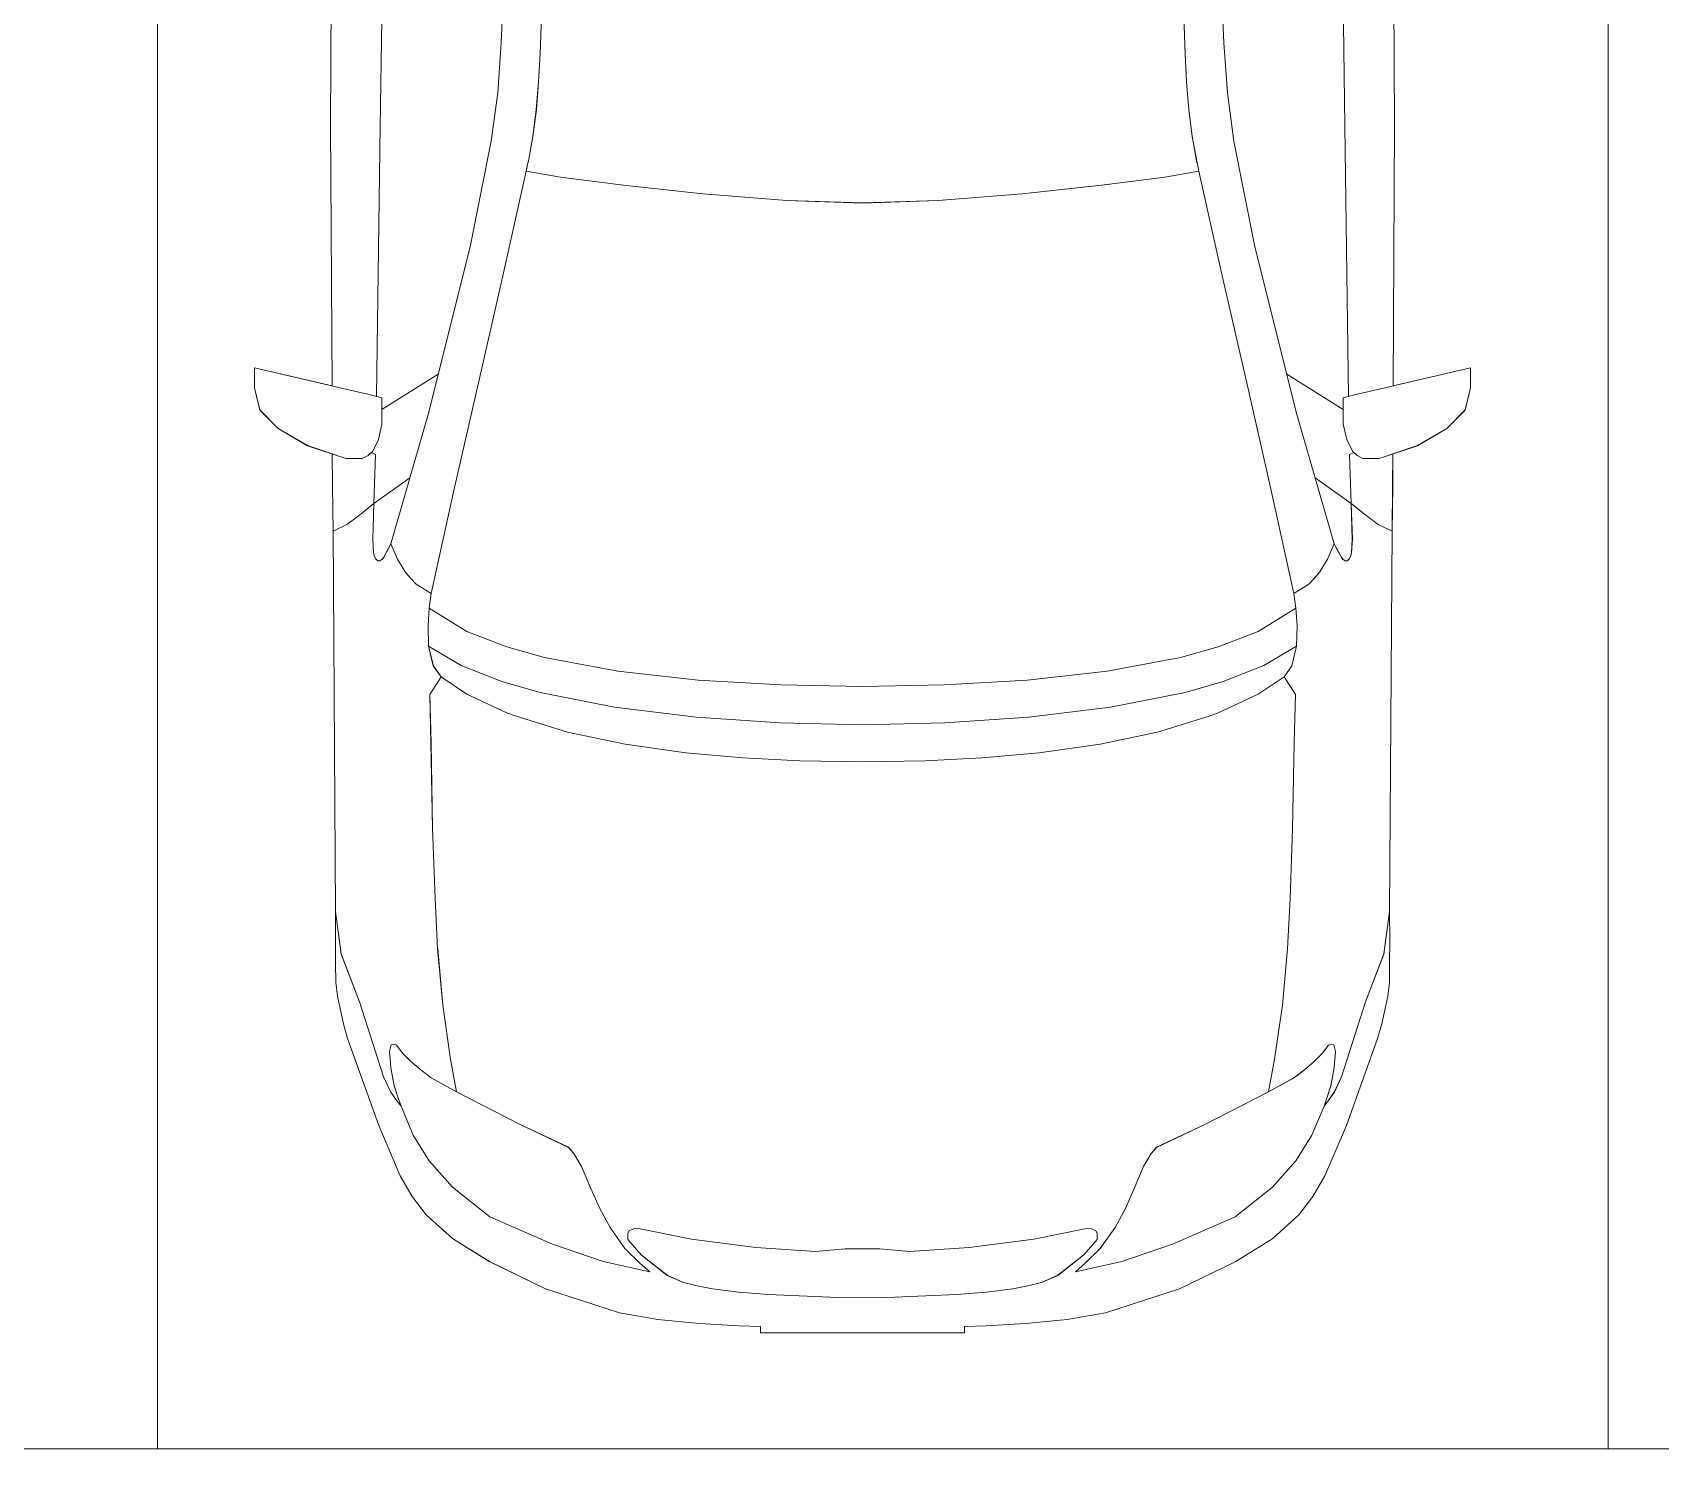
# Model space of a CAD drawing. Header units: millimetres. Extents: x -284281 to 1648660, y -821378 to -151356.
# Drawn here: x -198307 to -195502, y -270728 to -268246 of the extents above; entities that cross this region are included whole.
import ezdxf

# ---------------------------------------------------------------- set-up
doc = ezdxf.new("R2010")
doc.units = ezdxf.units.MM
doc.header["$MEASUREMENT"] = 0
doc.set_wipeout_variables(frame=1)
doc.linetypes.add('Wipeout_Contour', pattern=[1000, 0, -1000])
for name, color, linetype in [('Cars', 7, 'Continuous'), ('Extérieur - Environnement', 7, 'Continuous'), ('Structure - Murs extérieurs', 7, 'Continuous')]:
    doc.layers.add(name, color=color, linetype=linetype)

# ---------------------------------------------------------------- blocks, each defined once
blk = doc.blocks.new('Mur_61_1', base_point=(250537.6, -270787.3))
at = {"color": 254, "linetype": 'Wipeout_Contour', "lineweight": 0, "ltscale": 1436123.093929387}
blk.add_wipeout([(220637.6, -270787.3), (250437.6, -270787.3), (250437.6, -270687.3), (220637.6, -270687.3)], dxfattribs=at).dxf.layer = 'Structure - Murs extérieurs'
at = {"layer": 'Structure - Murs extérieurs', "color": 7, "linetype": 'Continuous', "lineweight": 5, "flags": 128}
blk.add_lwpolyline([(250437.6, -270687.3), (220637.6, -270687.3)], dxfattribs=at)
blk = doc.blocks.new('Car 0025')
at = {"layer": 'Cars', "color": 7, "linetype": 'Continuous', "lineweight": 13}
for p, q in [((-836.8, 2545.3), (-843.3, 2088.2)), ((812.6, 2545.3), (819.1, 2088.2)), ((-926.9, 2522.7), (-928.9, 2089.8)), ((-928.9, 2089.8), (-926.9, 2522.7)), ((904.7, 2089.8), (902.7, 2522.7)), ((904.7, 2089.8), (902.7, 2522.7)), ((-634.8, 2231.6), (-630.6, 2324.2)), ((-564.1, 2317.3), (-567.9, 2213)), ((539.9, 2317.3), (543.8, 2213)), ((610.6, 2231.6), (606.4, 2324.2)), ((-640.9, 2145.4), (-634.8, 2231.6)), ((616.7, 2145.4), (610.6, 2231.6)), ((-567.9, 2213), (-570.5, 2163.8)), ((543.8, 2213), (546.3, 2163.8)), ((-570.5, 2163.8), (-574.3, 2116.7)), ((546.3, 2163.8), (550.1, 2116.7)), ((-652.1, 2062.2), (-640.9, 2145.4)), ((627.9, 2062.2), (616.7, 2145.4)), ((-574.3, 2116.7), (-580.1, 2070.5)), ((550.1, 2116.7), (555.9, 2070.5)), ((-928.9, 2089.8), (-926.4, 1640.4)), ((-926.4, 1640.4), (-928.9, 2089.8)), ((-843.3, 2088.2), (-849.7, 1622.1)), ((819.1, 2088.2), (825.5, 1622.1)), ((902.2, 1640.4), (904.7, 2089.8)), ((902.2, 1640.4), (904.7, 2089.8)), ((-687.5, 1882.8), (-652.1, 2062.2)), ((-580.1, 2070.5), (-588.5, 2025.1)), ((555.9, 2070.5), (564.3, 2025.1)), ((663.3, 1882.8), (627.9, 2062.2)), ((-591.8, 2010.3), (-588.8, 2024.6)), ((-588.8, 2024.6), (-588.4, 2025.3)), ((564.6, 2024.6), (564.2, 2025.3)), ((567.6, 2010.3), (564.6, 2024.6)), ((-591.8, 2010.3), (-632, 1830.3)), ((-591.8, 2010.3), (-532.9, 2000.2)), ((-532.9, 2000.2), (-424.2, 1986.1)), ((508.7, 2000.2), (400, 1986.1)), ((567.6, 2010.3), (508.7, 2000.2)), ((567.6, 2010.3), (607.8, 1830.3)), ((-424.2, 1986.1), (-287.2, 1971.5)), ((-287.2, 1971.5), (-142.7, 1960.1)), ((263, 1971.5), (118.5, 1960.1)), ((400, 1986.1), (263, 1971.5)), ((-142.7, 1960.1), (-12.1, 1955.6)), ((118.5, 1960.1), (-12.1, 1955.6)), ((-759.7, 1595.1), (-687.5, 1882.8)), ((735.5, 1595.1), (663.3, 1882.8)), ((-632, 1830.3), (-674.2, 1645.7)), ((607.8, 1830.3), (650, 1645.7)), ((-926.4, 1640.4), (-1059.8, 1671.2)), ((-1059.8, 1671.2), (-1059.8, 1636.9)), ((-1059.8, 1671.2), (-887.7, 1631.5)), ((-1059.8, 1671.2), (-1059.8, 1636.9)), ((-743.3, 1660.3), (-840.5, 1599.8)), ((719.1, 1660.3), (816.3, 1599.8)), ((1035.6, 1671.2), (863.5, 1631.5)), ((1035.6, 1671.2), (902.2, 1640.4)), ((1035.6, 1636.9), (1035.6, 1671.2)), ((1035.6, 1671.2), (1035.6, 1636.9)), ((-1059.8, 1636.9), (-1050.9, 1598.8)), ((-1050.9, 1598.8), (-1059.8, 1636.9)), ((-887.7, 1631.5), (-864.6, 1626)), ((-674.2, 1645.7), (-715.3, 1465.4)), ((650, 1645.7), (691.1, 1465.4)), ((863.5, 1631.5), (840.4, 1626)), ((1026.7, 1598.8), (1035.6, 1636.9)), ((1026.7, 1598.8), (1035.6, 1636.9)), ((-864.6, 1626), (-840.5, 1619.8)), ((-840.5, 1619.8), (-840.5, 1574.6)), ((840.4, 1626), (816.3, 1619.8)), ((816.3, 1619.8), (816.3, 1574.6)), ((-1050.9, 1598.8), (-1019.1, 1566.8)), ((-1019.1, 1566.8), (-1050.9, 1598.8)), ((-840.5, 1574.6), (-846.5, 1548.1)), ((-759.7, 1595.1), (-825.1, 1368)), ((735.5, 1595.1), (800.9, 1368)), ((816.3, 1574.6), (822.3, 1548.1)), ((994.9, 1566.8), (1026.7, 1598.8)), ((994.9, 1566.8), (1026.7, 1598.8)), ((-1019.1, 1566.8), (-968.5, 1537.3)), ((-968.5, 1537.3), (-1019.1, 1566.8)), ((-846.5, 1548.1), (-856.3, 1528)), ((822.3, 1548.1), (832.1, 1528)), ((944.3, 1537.3), (994.9, 1566.8)), ((944.3, 1537.3), (994.9, 1566.8)), ((-968.5, 1537.3), (-926, 1523.1)), ((-902.5, 1515.3), (-968.5, 1537.3)), ((-926, 1523.1), (-925.7, 1467.7)), ((-925.7, 1467.7), (-926, 1523.1)), ((-874.6, 1515.3), (-902.5, 1515.3)), ((-864.4, 1520.4), (-874.6, 1515.3)), ((-856.3, 1528), (-864.4, 1520.4)), ((-851.4, 1522.3), (-858.6, 1525.8)), ((-851.4, 1522.3), (-854.4, 1437.8)), ((827.2, 1522.3), (834.4, 1525.8)), ((827.2, 1522.3), (830.2, 1437.8)), ((832.1, 1528), (840.2, 1520.4)), ((840.2, 1520.4), (850.4, 1515.3)), ((850.4, 1515.3), (878.3, 1515.3)), ((878.3, 1515.3), (944.3, 1537.3)), ((901.5, 1467.7), (901.8, 1523.1)), ((901.5, 1467.7), (901.8, 1523.1)), ((901.8, 1523.1), (944.3, 1537.3)), ((-925.7, 1467.7), (-924.7, 1389.7)), ((-925.7, 1467.7), (-924.7, 1389.7)), ((-792.3, 1482), (-854.4, 1437.8)), ((-715.3, 1465.4), (-755.5, 1282.4)), ((691.1, 1465.4), (731.3, 1282.4)), ((768.1, 1482), (830.2, 1437.8)), ((900.5, 1389.7), (901.5, 1467.7)), ((901.5, 1467.7), (900.5, 1389.7)), ((-854.4, 1437.8), (-879.3, 1417.7)), ((-854.4, 1437.8), (-856.2, 1376.4)), ((830.2, 1437.8), (855.1, 1417.7)), ((830.2, 1437.8), (832, 1376.4)), ((-879.3, 1417.7), (-900.9, 1401.3)), ((855.1, 1417.7), (876.7, 1401.3)), ((-900.9, 1401.3), (-924.7, 1389.7)), ((-924.7, 1389.7), (-920.5, 734.5)), ((-924.7, 1389.7), (-920.5, 734.5)), ((-856.2, 1376.4), (-855, 1353.4)), ((832, 1376.4), (830.8, 1353.4)), ((876.7, 1401.3), (900.5, 1389.7)), ((896.3, 734.5), (900.5, 1389.7)), ((900.5, 1389.7), (896.3, 734.5)), ((-855, 1353.4), (-853.9, 1347.6)), ((-853.9, 1347.6), (-851, 1342)), ((-836.8, 1345.8), (-832.5, 1354)), ((-832.4, 1354), (-825.1, 1368)), ((-825.1, 1368), (-813.7, 1341.5)), ((800.9, 1368), (789.5, 1341.5)), ((808.2, 1354), (800.9, 1368)), ((812.6, 1345.8), (808.3, 1354)), ((829.7, 1347.6), (826.8, 1342)), ((830.8, 1353.4), (829.7, 1347.6)), ((-847.5, 1338.9), (-851, 1342)), ((-843.8, 1338.8), (-847.5, 1338.9)), ((-839.9, 1341.4), (-843.8, 1338.8)), ((-839.9, 1341.4), (-836.8, 1345.8)), ((-813.7, 1341.5), (-800.3, 1320)), ((-800.3, 1320), (-791.1, 1308.8)), ((776.1, 1320), (766.9, 1308.8)), ((789.5, 1341.5), (776.1, 1320)), ((815.7, 1341.4), (812.6, 1345.8)), ((815.7, 1341.4), (819.6, 1338.8)), ((819.6, 1338.8), (823.3, 1338.9)), ((823.3, 1338.9), (826.8, 1342)), ((-791.1, 1308.8), (-781.4, 1298.4)), ((-781.4, 1298.4), (-755.5, 1282.4)), ((757.2, 1298.4), (731.3, 1282.4)), ((766.9, 1308.8), (757.2, 1298.4)), ((-755.5, 1282.4), (-758.8, 1257.5)), ((-755.5, 1282.4), (-755.5, 1282.4)), ((731.3, 1282.4), (734.6, 1257.5)), ((731.3, 1282.4), (731.3, 1282.4)), ((-758.8, 1257.5), (-760.9, 1227.1)), ((-694, 1217.1), (-758.8, 1257.5)), ((669.8, 1217.1), (734.6, 1257.5)), ((734.6, 1257.5), (736.7, 1227.1)), ((-760.9, 1227.1), (-760.1, 1191.7)), ((-625.2, 1190.8), (-694, 1217.1)), ((601, 1190.8), (669.8, 1217.1)), ((736.7, 1227.1), (735.9, 1191.7)), ((-703.8, 1158.5), (-760.1, 1191.7)), ((-760.1, 1191.7), (-751.8, 1158)), ((-560.1, 1172.1), (-625.2, 1190.8)), ((535.9, 1172.1), (601, 1190.8)), ((679.6, 1158.5), (735.9, 1191.7)), ((735.9, 1191.7), (727.6, 1158)), ((-751.8, 1158), (-751.8, 1158)), ((-738.5, 1138.6), (-751.8, 1158)), ((-633.6, 1130.9), (-703.8, 1158.5)), ((-433.8, 1148.7), (-560.1, 1172.1)), ((409.6, 1148.7), (535.9, 1172.1)), ((609.4, 1130.9), (679.6, 1158.5)), ((714.3, 1138.6), (727.6, 1158)), ((727.6, 1158), (727.6, 1158)), ((-738.5, 1138.6), (-758, 1108.3)), ((-738.5, 1138.6), (-738.5, 1138.6)), ((-738.5, 1138.6), (-693.9, 1108.9)), ((-567.9, 1112.1), (-633.6, 1130.9)), ((-295.6, 1133.3), (-433.8, 1148.7)), ((-152.7, 1124.9), (-295.6, 1133.3)), ((-12.1, 1122.4), (-152.7, 1124.9)), ((-12.1, 1122.4), (128.5, 1124.9)), ((128.5, 1124.9), (271.4, 1133.3)), ((271.4, 1133.3), (409.6, 1148.7)), ((543.7, 1112.1), (609.4, 1130.9)), ((714.3, 1138.6), (669.7, 1108.9)), ((714.3, 1138.6), (714.3, 1138.6)), ((714.3, 1138.6), (733.8, 1108.3)), ((-758, 1108.3), (-755.8, 1024.9)), ((-693.9, 1108.9), (-624, 1076.3)), ((-439.5, 1086.6), (-567.9, 1112.1)), ((415.3, 1086.6), (543.7, 1112.1)), ((669.7, 1108.9), (599.8, 1076.3)), ((733.8, 1108.3), (731.7, 1024.9)), ((-624, 1076.3), (-610.9, 1071.4)), ((-610.9, 1071.4), (-520.4, 1043.6)), ((-298.8, 1069.2), (-439.5, 1086.6)), ((-154, 1059.4), (-298.8, 1069.2)), ((129.8, 1059.4), (274.6, 1069.2)), ((274.6, 1069.2), (415.3, 1086.6)), ((586.8, 1071.4), (496.2, 1043.6)), ((599.8, 1076.3), (586.8, 1071.4)), ((-520.4, 1043.6), (-421.4, 1022.7)), ((-12.1, 1056.3), (-154, 1059.4)), ((-12.1, 1056.3), (129.8, 1059.4)), ((496.2, 1043.6), (397.2, 1022.7)), ((-755.8, 1025), (-753.2, 878.1)), ((-755.8, 1024.9), (-755.8, 1024.9)), ((-421.4, 1022.7), (-316.5, 1007.9)), ((397.2, 1022.7), (292.3, 1007.9)), ((731.7, 1025), (729, 878.1)), ((731.6, 1024.9), (731.6, 1024.9)), ((-316.5, 1007.9), (-218.5, 999.1)), ((-218.5, 999.1), (-119.9, 994.1)), ((-119.9, 994.1), (-12.1, 992.4)), ((95.7, 994.1), (-12.1, 992.4)), ((194.3, 999.1), (95.7, 994.1)), ((292.3, 1007.9), (194.3, 999.1)), ((-753.2, 878.1), (-748.9, 756.7)), ((729, 878.1), (724.7, 756.7)), ((-920.5, 734.5), (-920.6, 683.7)), ((-920.5, 734.5), (-920.6, 683.7)), ((-920.5, 734.5), (-910.7, 661.1)), ((-748.9, 756.7), (-744.4, 670.1)), ((724.7, 756.7), (720.2, 670.1)), ((896.3, 734.5), (886.5, 661.1)), ((896.4, 683.7), (896.3, 734.5)), ((896.3, 734.5), (896.4, 683.7)), ((-920.6, 683.7), (-920.5, 645.6)), ((-920.6, 683.7), (-920.5, 645.6)), ((896.3, 645.6), (896.4, 683.7)), ((896.4, 683.7), (896.3, 645.6)), ((-920.5, 645.6), (-920, 612.5)), ((-920.5, 645.6), (-920, 612.5)), ((-910.7, 661.1), (-879.2, 578.8)), ((-744.4, 670.2), (-735.6, 572.8)), ((-735.6, 572.8), (-744.3, 670.1)), ((720.2, 670.2), (711.4, 572.8)), ((711.4, 572.8), (720.1, 670.1)), ((886.5, 661.1), (855, 578.8)), ((895.8, 612.5), (896.3, 645.6)), ((896.3, 645.6), (895.8, 612.5)), ((-899.6, 632.1), (-899.5, 631.1)), ((875.4, 632.1), (875.3, 631.1)), ((-920, 612.5), (-917.2, 588.4)), ((-920, 612.5), (-917.2, 588.4)), ((893, 588.4), (895.8, 612.5)), ((895.8, 612.5), (893, 588.4)), ((-917.2, 588.4), (-906.8, 541)), ((-906.8, 541), (-917.2, 588.4)), ((-879.2, 578.8), (-837.6, 449.2)), ((-735.6, 572.8), (-722, 479.6)), ((711.4, 572.8), (697.8, 479.6)), ((855, 578.8), (813.4, 449.2)), ((882.6, 541), (893, 588.4)), ((882.6, 541), (893, 588.4)), ((-906.8, 541), (-899.8, 515.5)), ((-899.8, 515.5), (-906.8, 541)), ((875.6, 515.5), (882.6, 541)), ((875.6, 515.5), (882.6, 541)), ((-899.8, 515.5), (-846, 365.6)), ((-846, 365.6), (-899.8, 515.5)), ((-820.1, 506), (-824.6, 504.7)), ((-815.2, 503.8), (-820.1, 506)), ((791, 503.8), (795.9, 506)), ((795.9, 506), (800.4, 504.7)), ((821.8, 365.6), (875.6, 515.5)), ((821.8, 365.6), (875.6, 515.5)), ((-824.6, 504.7), (-827.3, 493)), ((-827.3, 493), (-826, 479.9)), ((-826, 479.9), (-825, 465)), ((-804.3, 489.5), (-815.2, 503.8)), ((-790.7, 476), (-804.3, 489.5)), ((-722, 479.6), (-711.7, 423.4)), ((697.8, 479.6), (687.5, 423.4)), ((766.5, 476), (780.1, 489.5)), ((780.1, 489.5), (791, 503.8)), ((800.4, 504.7), (803.1, 493)), ((801.8, 479.9), (800.8, 465)), ((803.1, 493), (801.8, 479.9)), ((-825.2, 422.9), (-837.6, 449.2)), ((-825, 465), (-819.1, 434.2)), ((-773.6, 461.2), (-790.7, 476)), ((-755.7, 447.9), (-773.6, 461.2)), ((731.5, 447.9), (749.4, 461.2)), ((749.4, 461.2), (766.5, 476)), ((800.8, 465), (794.9, 434.2)), ((801, 422.9), (813.4, 449.2)), ((-814.8, 408.3), (-825.2, 422.9)), ((-819.1, 434.2), (-812.8, 414.4)), ((-711.7, 423.4), (-755.7, 447.9)), ((-602.3, 367), (-711.7, 423.4)), ((578.1, 367), (687.5, 423.4)), ((687.5, 423.4), (731.5, 447.9)), ((794.9, 434.2), (788.6, 414.4)), ((790.6, 408.3), (801, 422.9)), ((-807.5, 399), (-814.8, 408.3)), ((-812.8, 414.4), (-807.5, 399)), ((-786.3, 348.7), (-807.5, 399)), ((762.1, 348.7), (783.3, 399)), ((788.6, 414.4), (783.3, 399)), ((783.3, 399), (790.6, 408.3)), ((-846, 365.6), (-808.7, 278.6)), ((-808.7, 278.6), (-846, 365.6)), ((-518.8, 327.9), (-602.3, 367)), ((494.6, 327.9), (578.1, 367)), ((784.5, 278.6), (821.8, 365.6)), ((784.5, 278.6), (821.8, 365.6)), ((-759.1, 304.4), (-786.3, 348.7)), ((734.9, 304.4), (762.1, 348.7)), ((-509.5, 317.5), (-518.8, 327.9)), ((-496.3, 294.8), (-509.5, 317.5)), ((472.1, 294.8), (485.3, 317.5)), ((485.3, 317.5), (494.6, 327.9)), ((-718.8, 259), (-759.1, 304.4)), ((-480.1, 257), (-496.3, 294.8)), ((455.9, 257), (472.1, 294.8)), ((694.6, 259), (734.9, 304.4)), ((-808.7, 278.6), (-788.2, 243.2)), ((-808.7, 278.6), (-788.2, 243.2)), ((-654.4, 208.3), (-718.8, 259)), ((-465.1, 222.6), (-480.1, 257)), ((440.9, 222.6), (455.9, 257)), ((630.2, 208.3), (694.6, 259)), ((764, 243.2), (784.5, 278.6)), ((784.5, 278.6), (764, 243.2)), ((-788.2, 243.2), (-764, 211.8)), ((-788.2, 243.2), (-764, 211.8)), ((739.8, 211.8), (764, 243.2)), ((764, 243.2), (739.8, 211.8)), ((-764, 211.8), (-719, 170.5)), ((-764, 211.8), (-719, 170.5)), ((-654.4, 208.3), (-546.4, 161.2)), ((-447.3, 189.6), (-465.1, 222.6)), ((423.1, 189.6), (440.9, 222.6)), ((630.2, 208.3), (522.2, 161.2)), ((694.8, 170.5), (739.8, 211.8)), ((739.8, 211.8), (694.8, 170.5)), ((-719, 170.5), (-655.3, 130.9)), ((-719, 170.5), (-655.3, 130.9)), ((-421.5, 153.3), (-447.3, 189.6)), ((-416.6, 180.1), (-414.1, 184)), ((-416.4, 169.3), (-416.6, 180.1)), ((-393.4, 142.5), (-416.4, 169.3)), ((-414.1, 184), (-406.9, 187.6)), ((-406.9, 187.6), (-398, 187.9)), ((-398, 187.9), (-307.1, 169.4)), ((-307.1, 169.4), (-196.1, 155)), ((282.9, 169.4), (171.9, 155)), ((373.8, 187.9), (282.9, 169.4)), ((369.2, 142.5), (392.2, 169.3)), ((382.7, 187.6), (373.8, 187.9)), ((389.9, 184), (382.7, 187.6)), ((392.4, 180.1), (389.9, 184)), ((392.2, 169.3), (392.4, 180.1)), ((397.3, 153.3), (423.1, 189.6)), ((631.1, 130.9), (694.8, 170.5)), ((694.8, 170.5), (631.1, 130.9)), ((-546.4, 161.2), (-459.2, 131.1)), ((-395.7, 128), (-421.5, 153.3)), ((-348.6, 107.3), (-393.4, 142.5)), ((-196.1, 155), (-92.9, 148.1)), ((-41.8, 152.8), (-92.9, 148.1)), ((-41.8, 152.8), (-11.3, 152.8)), ((17.6, 152.8), (-12.9, 152.8)), ((17.6, 152.8), (68.7, 148.1)), ((171.9, 155), (68.7, 148.1)), ((324.4, 107.3), (369.2, 142.5)), ((371.5, 128), (397.3, 153.3)), ((522.2, 161.2), (435, 131.1)), ((-655.3, 130.9), (-558.5, 84.1)), ((-655.3, 130.9), (-558.5, 84.1)), ((-378.9, 113.2), (-459.2, 131.1)), ((-378.9, 113.2), (-395.7, 128)), ((354.7, 113.2), (435, 131.1)), ((354.7, 113.2), (371.5, 128)), ((534.3, 84.1), (631.1, 130.9)), ((631.1, 130.9), (534.3, 84.1)), ((-320.4, 95.1), (-348.6, 107.3)), ((-320.4, 95.1), (-296.9, 89)), ((-296.9, 89), (-270.9, 84)), ((272.7, 89), (246.7, 84)), ((296.3, 95.1), (272.7, 89)), ((296.3, 95.1), (324.4, 107.3)), ((-558.5, 84.1), (-431, 42.5)), ((-431, 42.5), (-558.5, 84.1)), ((-270.9, 84), (-226, 78.1)), ((-226, 78.1), (-174.1, 74.2)), ((-54.7, 69.2), (-174.1, 74.2)), ((-73.2, 69.9), (-72.6, 69.9)), ((-12.1, 69.6), (-54.7, 69.2)), ((-12.1, 69.6), (30.5, 69.2)), ((30.5, 69.2), (149.9, 74.2)), ((49, 69.9), (48.4, 69.9)), ((201.8, 78.1), (149.9, 74.2)), ((246.7, 84), (201.8, 78.1)), ((406.8, 42.5), (534.3, 84.1)), ((406.8, 42.5), (534.3, 84.1)), ((-431, 42.5), (-364.7, 30.9)), ((-364.7, 30.9), (-431, 42.5)), ((-364.7, 30.9), (-293.1, 24.3)), ((-293.1, 24.3), (-364.7, 30.9)), ((268.9, 24.3), (340.5, 30.9)), ((268.9, 24.3), (340.5, 30.9)), ((340.5, 30.9), (406.8, 42.5)), ((340.5, 30.9), (406.8, 42.5)), ((-293.1, 24.3), (-225.1, 20.2)), ((-225.1, 20.2), (-293.1, 24.3)), ((-225.1, 20.2), (-187.9, 19.2)), ((-187.9, 19.2), (-225.1, 20.2)), ((-187.9, 19.2), (-187.9, 8.3)), ((-187.9, 8.3), (-187.9, 19.2)), ((-187.9, 8.3), (163.7, 8.3)), ((-187.9, 8.3), (-12.1, 8.3)), ((163.7, 8.3), (-12.1, 8.3)), ((163.7, 19.2), (200.9, 20.2)), ((163.7, 19.2), (200.9, 20.2)), ((163.7, 8.3), (163.7, 19.2)), ((163.7, 8.3), (163.7, 19.2)), ((200.9, 20.2), (268.9, 24.3)), ((200.9, 20.2), (268.9, 24.3))]:
    blk.add_line(p, q, dxfattribs=at)

msp = doc.modelspace()

# ---------------------------------------------------------------- linework, layer by layer
at = {"color": 9, "linetype": 'Continuous', "lineweight": 5}
msp.add_lwpolyline([(-208256.2426, -273475.38502, 0.3865533313), (-206058.31933, -275253.23979), (-190681.3397, -275196.19066), (-182697.89344, -275116.10287, 0.0051889555), (-182644.79769, -275105.96997), (-173921.32814, -275105.96997, 0.4142135624), (-171932.12315, -273095.23292), (-171943.0089, -271073.02067, -0.001345761), (-171943.03788, -271062.25464), (-171943.03788, -267687.29374), (-171943.03788, -265687.29374), (-173921.32814, -265687.29374), (-175591.76314, -265687.29374), (-175591.76314, -270687.29374), (-205491.76314, -270687.29374), (-205491.76314, -265687.29374), (-205491.76314, -265587.29374), (-206176.19022, -265587.29374), (-206173.85271, -265605.82722, 0.2588490016), (-208011.65088, -266951.54513), (-208028.61366, -266943.72092, 0.0985615086), (-208259.38232, -267730.33623), (-208266.6445, -273329.32486, 0.0251892193)], format="xyb", close=True, dxfattribs=at)
at = {"layer": 'Extérieur - Environnement', "color": 7, "linetype": 'Continuous', "lineweight": 13}
for p, q in [((-197701.66572, -267950.44806), (-197708.1045, -268407.60147)), ((-196052.21977, -267950.44806), (-196045.78099, -268407.60147)), ((-197791.75832, -267973.11319), (-197793.72656, -268405.99152)), ((-197793.72656, -268405.99152), (-197791.75832, -267973.11319)), ((-195960.15893, -268405.99152), (-195962.12717, -267973.11319)), ((-195960.15893, -268405.99152), (-195962.12717, -267973.11319)), ((-197499.66698, -268264.18443), (-197495.47253, -268171.56036)), ((-197428.95669, -268178.51767), (-197432.7934, -268282.80321)), ((-196324.9288, -268178.51767), (-196321.09209, -268282.80321)), ((-196254.21851, -268264.18443), (-196258.41296, -268171.56036)), ((-197505.76622, -268350.33641), (-197499.66698, -268264.18443)), ((-196248.11926, -268350.33641), (-196254.21851, -268264.18443)), ((-197432.79301, -268282.79561), (-197435.32717, -268331.97201)), ((-196321.09248, -268282.79561), (-196318.55832, -268331.97201)), ((-197435.32633, -268331.95584), (-197439.12473, -268379.1068)), ((-196318.55915, -268331.95584), (-196314.76076, -268379.1068)), ((-197516.91226, -268433.58816), (-197505.76622, -268350.33641)), ((-196236.97323, -268433.58816), (-196248.11926, -268350.33641)), ((-197439.12291, -268379.08424), (-197444.94586, -268425.32705)), ((-196314.76258, -268379.08424), (-196308.93963, -268425.32705)), ((-197793.72656, -268405.99152), (-197791.24834, -268855.37588)), ((-197791.24834, -268855.37588), (-197793.72656, -268405.99152)), ((-197708.10415, -268407.60147), (-197714.55165, -268873.64916)), ((-197444.94586, -268425.32705), (-197453.37653, -268470.69473)), ((-196308.93963, -268425.32705), (-196300.50896, -268470.69473)), ((-196045.78134, -268407.60147), (-196039.33384, -268873.64916)), ((-195962.63715, -268855.37588), (-195960.15893, -268405.99152)), ((-195962.63715, -268855.37588), (-195960.15893, -268405.99152)), ((-197552.32856, -268612.97487), (-197516.91226, -268433.58816)), ((-196201.55693, -268612.97487), (-196236.97323, -268433.58816)), ((-197456.67646, -268485.50019), (-197496.83441, -268665.46056)), ((-197456.67646, -268485.50019), (-197453.59796, -268471.18443)), ((-197456.67646, -268485.50019), (-197397.7061, -268495.56309)), ((-197453.59796, -268471.18443), (-197453.29055, -268470.50459)), ((-196297.20903, -268485.50019), (-196356.17939, -268495.56309)), ((-196300.28753, -268471.18443), (-196300.59494, -268470.50459)), ((-196297.20903, -268485.50019), (-196300.28753, -268471.18443)), ((-196297.20903, -268485.50019), (-196257.05108, -268665.46056)), ((-197397.7061, -268495.56309), (-197289.08954, -268509.72051)), ((-197289.08954, -268509.72051), (-197152.00502, -268524.31874)), ((-196464.79595, -268509.72051), (-196601.88047, -268524.31874)), ((-196356.17939, -268495.56309), (-196464.79595, -268509.72051)), ((-197152.00502, -268524.31874), (-197007.56039, -268535.70581)), ((-197007.56039, -268535.70581), (-196876.94274, -268540.22868)), ((-196746.3251, -268535.70581), (-196876.94274, -268540.22868)), ((-196601.88047, -268524.31874), (-196746.3251, -268535.70581)), ((-197624.52845, -268900.71807), (-197552.32856, -268612.97487)), ((-196129.35704, -268900.71807), (-196201.55693, -268612.97487)), ((-197496.83441, -268665.46056), (-197539.01436, -268850.05203)), ((-196257.05108, -268665.46056), (-196214.87113, -268850.05203)), ((-197791.24834, -268855.37588), (-197924.62049, -268824.57526)), ((-197924.62049, -268824.57526), (-197924.62049, -268858.86413)), ((-197924.62049, -268824.57526), (-197752.58545, -268864.30459)), ((-197924.62049, -268824.57526), (-197924.62049, -268858.86413)), ((-195829.265, -268824.57526), (-196001.30004, -268864.30459)), ((-195829.265, -268824.57526), (-195962.63715, -268855.37588)), ((-195829.265, -268858.86413), (-195829.265, -268824.57526)), ((-195829.265, -268824.57526), (-195829.265, -268858.86413)), ((-197608.15421, -268835.46068), (-197705.33605, -268895.94519)), ((-197539.01436, -268850.05203), (-197580.16456, -269030.34197)), ((-196214.87113, -268850.05203), (-196173.72093, -269030.34197)), ((-196145.73128, -268835.46068), (-196048.54944, -268895.94519)), ((-197924.62049, -268858.86413), (-197915.76032, -268896.99574)), ((-197915.76032, -268896.99574), (-197924.62049, -268858.86413)), ((-197752.58545, -268864.30459), (-197729.45639, -268869.80872)), ((-197729.45639, -268869.80872), (-197705.33605, -268876.0237)), ((-197705.33605, -268876.0237), (-197705.33605, -268921.1711)), ((-196024.4291, -268869.80872), (-196048.54944, -268876.0237)), ((-196048.54944, -268876.0237), (-196048.54944, -268921.1711)), ((-196001.30004, -268864.30459), (-196024.4291, -268869.80872)), ((-195838.12517, -268896.99574), (-195829.265, -268858.86413)), ((-195838.12517, -268896.99574), (-195829.265, -268858.86413)), ((-197915.76032, -268896.99574), (-197883.90188, -268928.95544)), ((-197883.90188, -268928.95544), (-197915.76032, -268896.99574)), ((-197624.52845, -268900.71807), (-197689.94267, -269127.82494)), ((-196129.35704, -268900.71807), (-196063.94282, -269127.82494)), ((-195869.98361, -268928.95544), (-195838.12517, -268896.99574)), ((-195869.98361, -268928.95544), (-195838.12517, -268896.99574)), ((-197883.90188, -268928.95544), (-197833.36182, -268958.44643)), ((-197833.36182, -268958.44643), (-197883.90188, -268928.95544)), ((-197705.33605, -268921.1711), (-197711.34759, -268947.69805)), ((-196048.54944, -268921.1711), (-196042.5379, -268947.69805)), ((-195920.52367, -268958.44643), (-195869.98361, -268928.95544)), ((-195920.52367, -268958.44643), (-195869.98361, -268928.95544)), ((-197833.36182, -268958.44643), (-197790.84866, -268972.66499)), ((-197767.38666, -268980.51188), (-197833.36182, -268958.44643)), ((-197711.34759, -268947.69805), (-197721.1555, -268967.80458)), ((-196042.5379, -268947.69805), (-196032.72999, -268967.80458)), ((-195986.49883, -268980.51188), (-195920.52367, -268958.44643)), ((-195963.03683, -268972.66499), (-195920.52367, -268958.44643)), ((-197790.84866, -268972.66499), (-197790.59084, -269028.07397)), ((-197790.59084, -269028.07397), (-197790.84866, -268972.66499)), ((-197739.4025, -268980.44581), (-197767.38666, -268980.51188)), ((-197729.23049, -268975.33817), (-197739.4025, -268980.44581)), ((-197721.1555, -268967.80458), (-197729.23049, -268975.33817)), ((-197716.27842, -268973.48156), (-197723.4831, -268969.97612)), ((-197716.27842, -268973.48156), (-197719.24696, -269058.01959)), ((-196037.60706, -268973.48156), (-196030.40239, -268969.97612)), ((-196037.60706, -268973.48156), (-196034.63853, -269058.01959)), ((-196032.72999, -268967.80458), (-196024.655, -268975.33817)), ((-196024.655, -268975.33817), (-196014.48299, -268980.44581)), ((-196014.48299, -268980.44581), (-195986.49883, -268980.51188)), ((-195963.29465, -269028.07397), (-195963.03683, -268972.66499)), ((-195963.29465, -269028.07397), (-195963.03683, -268972.66499)), ((-197657.09915, -269013.79792), (-197719.24696, -269058.01959)), ((-196096.78634, -269013.79792), (-196034.63853, -269058.01959)), ((-197790.59084, -269028.07397), (-197789.53909, -269106.12444)), ((-197790.59084, -269028.07397), (-197789.53909, -269106.12444)), ((-197580.16456, -269030.34197), (-197620.32933, -269213.35195)), ((-196173.72093, -269030.34197), (-196133.55616, -269213.35195)), ((-195964.3464, -269106.12444), (-195963.29465, -269028.07397)), ((-195963.29465, -269028.07397), (-195964.3464, -269106.12444)), ((-197744.10816, -269078.04263), (-197765.70412, -269094.51864)), ((-197719.24696, -269058.01959), (-197744.10816, -269078.04263)), ((-197719.24696, -269058.01959), (-197721.08111, -269119.39447)), ((-196034.63853, -269058.01959), (-196009.77733, -269078.04263)), ((-196034.63853, -269058.01959), (-196032.80438, -269119.39447)), ((-196009.77733, -269078.04263), (-195988.18137, -269094.51864)), ((-197765.70412, -269094.51864), (-197789.53909, -269106.12444)), ((-197789.53909, -269106.12444), (-197785.38806, -269761.2809)), ((-197789.53909, -269106.12444), (-197785.38806, -269761.2809)), ((-195988.18137, -269094.51864), (-195964.3464, -269106.12444)), ((-195968.49743, -269761.2809), (-195964.3464, -269106.12444)), ((-195964.3464, -269106.12444), (-195968.49743, -269761.2809)), ((-197721.08111, -269119.39447), (-197719.80212, -269142.41113)), ((-197697.29098, -269141.74207), (-197689.94267, -269127.82494)), ((-197689.94267, -269127.82494), (-197678.4972, -269154.26748)), ((-196063.94282, -269127.82494), (-196075.38828, -269154.26748)), ((-196056.59451, -269141.74207), (-196063.94282, -269127.82494)), ((-196032.80438, -269119.39447), (-196034.08337, -269142.41113)), ((-197719.80212, -269142.41113), (-197718.76437, -269148.16525)), ((-197718.76437, -269148.16525), (-197715.8417, -269153.82919)), ((-197712.38084, -269156.90174), (-197715.8417, -269153.82919)), ((-197708.632, -269156.93584), (-197712.38084, -269156.90174)), ((-197704.73565, -269154.38891), (-197708.632, -269156.93584)), ((-197704.73565, -269154.38891), (-197701.64418, -269150.02912)), ((-197701.64418, -269150.02912), (-197697.2965, -269141.74207)), ((-197678.4972, -269154.26748), (-197665.15356, -269175.77573)), ((-196075.38828, -269154.26748), (-196088.73193, -269175.77573)), ((-196052.24131, -269150.02912), (-196056.58899, -269141.74207)), ((-196049.14983, -269154.38891), (-196052.24131, -269150.02912)), ((-196049.14983, -269154.38891), (-196045.25349, -269156.93584)), ((-196045.25349, -269156.93584), (-196041.50465, -269156.90174)), ((-196041.50465, -269156.90174), (-196038.04379, -269153.82919)), ((-196035.12112, -269148.16525), (-196038.04379, -269153.82919)), ((-196034.08337, -269142.41113), (-196035.12112, -269148.16525)), ((-197665.15356, -269175.77573), (-197655.95706, -269186.97271)), ((-197655.95706, -269186.97271), (-197646.23737, -269197.41058)), ((-196097.92843, -269186.97271), (-196107.64811, -269197.41058)), ((-196088.73193, -269175.77573), (-196097.92843, -269186.97271)), ((-197646.23737, -269197.41058), (-197620.32933, -269213.35195)), ((-197620.32933, -269213.35195), (-197623.61934, -269238.27627)), ((-197620.31619, -269213.35195), (-197620.32933, -269213.35195)), ((-196133.5693, -269213.35195), (-196133.55616, -269213.35195)), ((-196107.64811, -269197.41058), (-196133.55616, -269213.35195)), ((-196133.55616, -269213.35195), (-196130.26615, -269238.27627)), ((-197623.61934, -269238.27627), (-197625.76249, -269268.70409)), ((-197558.80602, -269278.71115), (-197623.61934, -269238.27627)), ((-196195.07947, -269278.71115), (-196130.26615, -269238.27627)), ((-196130.26615, -269238.27627), (-196128.123, -269268.70409)), ((-197625.76249, -269268.70409), (-197624.98314, -269304.06619)), ((-196128.123, -269268.70409), (-196128.90234, -269304.06619)), ((-197490.05023, -269304.96647), (-197558.80933, -269278.70989)), ((-196263.83526, -269304.96647), (-196195.07616, -269278.70989)), ((-197568.60475, -269337.28554), (-197624.98314, -269304.06619)), ((-197624.98314, -269304.06619), (-197616.65518, -269337.78359)), ((-197424.91424, -269323.67754), (-197490.05652, -269304.96466)), ((-197298.62211, -269347.10029), (-197424.91967, -269323.67653)), ((-196455.26338, -269347.10029), (-196328.96582, -269323.67653)), ((-196328.97125, -269323.67754), (-196263.82897, -269304.96466)), ((-196185.28074, -269337.28554), (-196128.90234, -269304.06619)), ((-196128.90234, -269304.06619), (-196137.23031, -269337.78359)), ((-197603.33924, -269357.14103), (-197622.8702, -269387.53016)), ((-197616.65518, -269337.78359), (-197616.62892, -269337.79852)), ((-197603.33924, -269357.14103), (-197616.65518, -269337.78359)), ((-197603.33344, -269357.18062), (-197603.33924, -269357.14103)), ((-197603.33344, -269357.18062), (-197558.73039, -269386.89845)), ((-197498.40142, -269364.90883), (-197568.60475, -269337.28554)), ((-197160.47844, -269362.46162), (-197298.62211, -269347.10029)), ((-196593.40705, -269362.46162), (-196455.26338, -269347.10029)), ((-196255.48406, -269364.90883), (-196185.28074, -269337.28554)), ((-196150.55205, -269357.18062), (-196195.1551, -269386.89845)), ((-196150.55205, -269357.18062), (-196150.54625, -269357.14103)), ((-196150.54625, -269357.14103), (-196137.23031, -269337.78359)), ((-196150.54625, -269357.14103), (-196131.01529, -269387.53016)), ((-196137.23031, -269337.78359), (-196137.25656, -269337.79852)), ((-197558.73039, -269386.89845), (-197488.85157, -269419.47351)), ((-197432.75471, -269383.67403), (-197498.40142, -269364.90883)), ((-197304.3124, -269409.2231), (-197432.75471, -269383.67403)), ((-197017.54849, -269370.86361), (-197160.48089, -269362.46135)), ((-196876.91365, -269373.42369), (-197017.55063, -269370.86348)), ((-196876.97183, -269373.42369), (-196736.33486, -269370.86348)), ((-196736.33699, -269370.86361), (-196593.4046, -269362.46135)), ((-196449.57309, -269409.2231), (-196321.13078, -269383.67403)), ((-196321.13078, -269383.67403), (-196255.48406, -269364.90883)), ((-196195.1551, -269386.89845), (-196265.03392, -269419.47351)), ((-197622.8702, -269387.53016), (-197620.69119, -269470.88184)), ((-197163.63099, -269426.56247), (-197304.3124, -269409.2231)), ((-196590.2545, -269426.56247), (-196449.57309, -269409.2231)), ((-196131.01529, -269387.53016), (-196133.1943, -269470.88184)), ((-197488.85157, -269419.47351), (-197475.79117, -269424.33559)), ((-197475.79117, -269424.33624), (-197385.25027, -269452.15012)), ((-197018.84656, -269436.38019), (-197163.63099, -269426.56247)), ((-196876.94274, -269439.48807), (-197018.84656, -269436.38019)), ((-196876.94274, -269439.48807), (-196735.03893, -269436.38019)), ((-196735.03893, -269436.38019), (-196590.2545, -269426.56247)), ((-196278.09432, -269424.33624), (-196368.63522, -269452.15012)), ((-196265.03392, -269419.47351), (-196278.09432, -269424.33559)), ((-197620.69233, -269470.81865), (-197618.0469, -269617.64414)), ((-197620.68993, -269470.86474), (-197620.68947, -269470.88184)), ((-197385.25027, -269452.15012), (-197286.20281, -269473.07881)), ((-196368.63522, -269452.15012), (-196467.68268, -269473.07881)), ((-196133.19316, -269470.81865), (-196135.83859, -269617.64414)), ((-196133.19556, -269470.86474), (-196133.19602, -269470.88184)), ((-197286.20281, -269473.07881), (-197181.29574, -269487.90326)), ((-197181.29574, -269487.90326), (-197083.33419, -269496.69868)), ((-197083.33419, -269496.69868), (-196984.76176, -269501.67525)), ((-196670.55129, -269496.69868), (-196769.12373, -269501.67525)), ((-196572.58974, -269487.90326), (-196670.55129, -269496.69868)), ((-196467.68268, -269473.07881), (-196572.58974, -269487.90326)), ((-196984.76176, -269501.67525), (-196876.93624, -269503.41935)), ((-196769.12373, -269501.67525), (-196876.94924, -269503.41935)), ((-197618.0469, -269617.64414), (-197613.75484, -269739.10257)), ((-196135.83859, -269617.64414), (-196140.13065, -269739.10257)), ((-197613.75484, -269739.10257), (-197609.21781, -269825.64174)), ((-196140.13065, -269739.10257), (-196144.66768, -269825.64174)), ((-197785.38806, -269761.2809), (-197785.47117, -269812.10443)), ((-197785.38806, -269761.2809), (-197785.47117, -269812.10443)), ((-197785.38806, -269761.2809), (-197775.54498, -269834.64628)), ((-195968.49743, -269761.2809), (-195978.34051, -269834.64628)), ((-195968.41432, -269812.10443), (-195968.49743, -269761.2809)), ((-195968.49743, -269761.2809), (-195968.41432, -269812.10443)), ((-197785.47117, -269812.10443), (-197785.36036, -269850.17549)), ((-197785.47117, -269812.10443), (-197785.36036, -269850.17549)), ((-197775.54498, -269834.64628), (-197744.01932, -269917.01103)), ((-197609.21973, -269825.6205), (-197600.43901, -269922.93505)), ((-197600.43901, -269922.93505), (-197609.19, -269825.64174)), ((-196144.66576, -269825.6205), (-196153.44648, -269922.93505)), ((-196153.44648, -269922.93505), (-196144.69549, -269825.64174)), ((-195978.34051, -269834.64628), (-196009.86617, -269917.01103)), ((-195968.52513, -269850.17549), (-195968.41432, -269812.10443)), ((-195968.41432, -269812.10443), (-195968.52513, -269850.17549)), ((-197785.36036, -269850.17549), (-197784.83354, -269883.28596)), ((-197785.36036, -269850.17549), (-197784.83354, -269883.28596)), ((-197764.43023, -269863.68497), (-197764.37872, -269864.69694)), ((-195989.45526, -269863.68497), (-195989.50677, -269864.69694)), ((-195969.05194, -269883.28596), (-195968.52513, -269850.17549)), ((-195968.52513, -269850.17549), (-195969.05194, -269883.28596)), ((-197784.83354, -269883.28596), (-197782.03305, -269907.43008)), ((-197784.83354, -269883.28596), (-197782.03305, -269907.43008)), ((-195971.85244, -269907.43008), (-195969.05194, -269883.28596)), ((-195969.05194, -269883.28596), (-195971.85244, -269907.43008)), ((-197782.03305, -269907.43008), (-197771.63545, -269954.78576)), ((-197771.63545, -269954.78576), (-197782.03305, -269907.43008)), ((-197744.01932, -269917.01103), (-197702.41841, -270046.60936)), ((-196009.86617, -269917.01103), (-196051.46708, -270046.60936)), ((-195982.25003, -269954.78576), (-195971.85244, -269907.43008)), ((-195982.25003, -269954.78576), (-195971.85244, -269907.43008)), ((-197600.43901, -269922.93505), (-197586.81683, -270016.17977)), ((-196153.44648, -269922.93505), (-196167.06866, -270016.17977)), ((-197771.63545, -269954.78576), (-197764.62047, -269980.29071)), ((-197764.62047, -269980.29071), (-197771.63545, -269954.78576)), ((-195989.26502, -269980.29071), (-195982.25003, -269954.78576)), ((-195989.26502, -269980.29071), (-195982.25003, -269954.78576)), ((-197764.62047, -269980.29071), (-197710.8023, -270130.22636)), ((-197710.8023, -270130.22636), (-197764.62047, -269980.29071)), ((-197689.41383, -269991.06556), (-197692.1472, -270002.76857)), ((-197692.1472, -270002.76857), (-197690.83337, -270015.8633)), ((-197684.96034, -269989.80043), (-197689.41383, -269991.06556)), ((-197680.0726, -269991.95746), (-197684.96034, -269989.80043)), ((-197669.13384, -270006.24783), (-197680.0726, -269991.95746)), ((-196084.75165, -270006.24783), (-196073.81289, -269991.95746)), ((-196073.81289, -269991.95746), (-196068.92515, -269989.80043)), ((-196068.92515, -269989.80043), (-196064.47166, -269991.06556)), ((-196064.47166, -269991.06556), (-196061.73829, -270002.76857)), ((-196061.73829, -270002.76857), (-196063.05212, -270015.8633)), ((-196043.08319, -270130.22636), (-195989.26502, -269980.29071)), ((-196043.08319, -270130.22636), (-195989.26502, -269980.29071)), ((-197690.83337, -270015.8633), (-197689.88704, -270030.7926)), ((-197689.88704, -270030.7926), (-197683.98056, -270061.59997)), ((-197655.51176, -270019.78551), (-197669.13384, -270006.24783)), ((-197638.43825, -270034.58812), (-197655.51176, -270019.78551)), ((-197586.82099, -270016.15698), (-197576.54049, -270072.41751)), ((-196167.0645, -270016.15698), (-196177.345, -270072.41751)), ((-196115.44724, -270034.58812), (-196098.37372, -270019.78551)), ((-196098.37372, -270019.78551), (-196084.75165, -270006.24783)), ((-196063.99844, -270030.7926), (-196069.90493, -270061.59997)), ((-196063.05212, -270015.8633), (-196063.99844, -270030.7926)), ((-197690.08183, -270072.92354), (-197702.41841, -270046.60936)), ((-197620.4963, -270047.87284), (-197638.43825, -270034.58812)), ((-197576.54049, -270072.41751), (-197620.4963, -270047.87284)), ((-196177.345, -270072.41751), (-196133.38919, -270047.87284)), ((-196133.38919, -270047.87284), (-196115.44724, -270034.58812)), ((-196063.80366, -270072.92354), (-196051.46708, -270046.60936)), ((-197679.63842, -270087.47329), (-197690.08183, -270072.92354)), ((-197683.98056, -270061.59997), (-197677.63442, -270081.40036)), ((-197672.3125, -270096.7724), (-197679.63842, -270087.47329)), ((-197677.63442, -270081.40036), (-197672.3125, -270096.7724)), ((-197467.12617, -270128.79784), (-197576.54049, -270072.41751)), ((-196286.75932, -270128.79784), (-196177.345, -270072.41751)), ((-196076.25107, -270081.40036), (-196081.57299, -270096.7724)), ((-196081.57299, -270096.7724), (-196074.24707, -270087.47329)), ((-196069.90493, -270061.59997), (-196076.25107, -270081.40036)), ((-196074.24707, -270087.47329), (-196063.80366, -270072.92354)), ((-197651.12871, -270147.07207), (-197672.3125, -270096.7724)), ((-196102.75678, -270147.07207), (-196081.57299, -270096.7724)), ((-197710.8023, -270130.22636), (-197673.56364, -270217.19968)), ((-197673.56364, -270217.19968), (-197710.8023, -270130.22636)), ((-197383.68922, -270167.90375), (-197467.12617, -270128.79784)), ((-196370.19626, -270167.90375), (-196286.75932, -270128.79784)), ((-196080.32184, -270217.19968), (-196043.08319, -270130.22636)), ((-196080.32184, -270217.19968), (-196043.08319, -270130.22636)), ((-197623.91399, -270191.42198), (-197651.12871, -270147.07207)), ((-197374.30028, -270178.32286), (-197383.68922, -270167.90375)), ((-196379.58521, -270178.32286), (-196370.19626, -270167.90375)), ((-196129.9715, -270191.42198), (-196102.75678, -270147.07207)), ((-197583.59589, -270236.77984), (-197623.91399, -270191.42198)), ((-197361.11943, -270201.01926), (-197374.30028, -270178.32286)), ((-196392.76606, -270201.01926), (-196379.58521, -270178.32286)), ((-196170.28959, -270236.77984), (-196129.9715, -270191.42198)), ((-197673.56364, -270217.19968), (-197653.01898, -270252.57154)), ((-197673.56364, -270217.19968), (-197653.01898, -270252.57154)), ((-197344.97967, -270238.74842), (-197361.1332, -270200.99555)), ((-196408.90582, -270238.74842), (-196392.75229, -270200.99555)), ((-196100.86651, -270252.57154), (-196080.32184, -270217.19968)), ((-196080.32184, -270217.19968), (-196100.86651, -270252.57154)), ((-197653.01898, -270252.57154), (-197628.84108, -270283.99193)), ((-197653.01898, -270252.57154), (-197628.84108, -270283.99193)), ((-197519.26983, -270287.50877), (-197583.59589, -270236.77984)), ((-197329.91217, -270273.14819), (-197344.97967, -270238.74842)), ((-196423.97332, -270273.14819), (-196408.90582, -270238.74842)), ((-196234.61566, -270287.50877), (-196170.28959, -270236.77984)), ((-196125.04441, -270283.99193), (-196100.86651, -270252.57154)), ((-196100.86651, -270252.57154), (-196125.04441, -270283.99193)), ((-197628.84108, -270283.99193), (-197583.81237, -270325.30047)), ((-197628.84108, -270283.99193), (-197583.81237, -270325.30047)), ((-197312.12973, -270306.14996), (-197329.91217, -270273.14819)), ((-196441.75576, -270306.14996), (-196423.97332, -270273.14819)), ((-196170.07312, -270325.30047), (-196125.04441, -270283.99193)), ((-196125.04441, -270283.99193), (-196170.07312, -270325.30047)), ((-197519.26983, -270287.50877), (-197411.23603, -270334.55123)), ((-197286.38422, -270342.48662), (-197312.12973, -270306.14996)), ((-197281.41878, -270315.68285), (-197278.9746, -270311.78962)), ((-197278.9746, -270311.78962), (-197271.72849, -270308.14468)), ((-197271.72849, -270308.14468), (-197262.81586, -270307.89289)), ((-197262.81586, -270307.89289), (-197171.949, -270326.34619)), ((-196491.06963, -270307.89289), (-196581.93649, -270326.34619)), ((-196482.15699, -270308.14468), (-196491.06963, -270307.89289)), ((-196474.91089, -270311.78962), (-196482.15699, -270308.14468)), ((-196472.46671, -270315.68285), (-196474.91089, -270311.78962)), ((-196467.50127, -270342.48662), (-196441.75576, -270306.14996)), ((-196234.61566, -270287.50877), (-196342.64946, -270334.55123)), ((-197583.81237, -270325.30047), (-197520.0956, -270364.89687)), ((-197583.81237, -270325.30047), (-197520.0956, -270364.89687)), ((-197411.23603, -270334.55123), (-197324.00496, -270364.68725)), ((-197281.27066, -270326.50932), (-197281.41878, -270315.68285)), ((-197258.21137, -270353.33193), (-197281.27066, -270326.50932)), ((-197171.949, -270326.34619), (-197060.92383, -270340.80333)), ((-197060.92383, -270340.80333), (-196957.78665, -270347.68768)), ((-196692.96166, -270340.80333), (-196796.09883, -270347.68768)), ((-196581.93649, -270326.34619), (-196692.96166, -270340.80333)), ((-196495.67412, -270353.33193), (-196472.61483, -270326.50932)), ((-196472.61483, -270326.50932), (-196472.46671, -270315.68285)), ((-196342.64946, -270334.55123), (-196429.88053, -270364.68725)), ((-196233.78989, -270364.89687), (-196170.07312, -270325.30047)), ((-196170.07312, -270325.30047), (-196233.78989, -270364.89687)), ((-197520.0956, -270364.89687), (-197423.30045, -270411.68184)), ((-197520.0956, -270364.89687), (-197423.30045, -270411.68184)), ((-197243.75808, -270382.58106), (-197324.00496, -270364.68725)), ((-197260.51485, -270367.7613), (-197286.38422, -270342.48662)), ((-197243.75808, -270382.58106), (-197260.51485, -270367.7613)), ((-197213.45074, -270388.52135), (-197258.21137, -270353.33193)), ((-196906.66458, -270343.01425), (-196957.78665, -270347.68768)), ((-196906.66458, -270343.01425), (-196876.1277, -270343.01425)), ((-196847.22091, -270343.01425), (-196877.75779, -270343.01425)), ((-196847.22091, -270343.01425), (-196796.09883, -270347.68768)), ((-196540.43475, -270388.52135), (-196495.67412, -270353.33193)), ((-196510.12741, -270382.58106), (-196429.88053, -270364.68725)), ((-196510.12741, -270382.58106), (-196493.37064, -270367.7613)), ((-196493.37064, -270367.7613), (-196467.50127, -270342.48662)), ((-196330.58504, -270411.68184), (-196233.78989, -270364.89687)), ((-196233.78989, -270364.89687), (-196330.58504, -270411.68184)), ((-197185.29136, -270400.67421), (-197213.45074, -270388.52135)), ((-196568.59413, -270400.67421), (-196540.43475, -270388.52135)), ((-197423.30045, -270411.68184), (-197295.81141, -270453.31964)), ((-197295.81141, -270453.31964), (-197423.30045, -270411.68184)), ((-197185.29136, -270400.67421), (-197161.72338, -270406.75417)), ((-197161.72786, -270406.75331), (-197135.73061, -270411.73902)), ((-197135.74319, -270411.73661), (-197090.8253, -270417.69595)), ((-197090.8253, -270417.69595), (-197038.93261, -270421.62102)), ((-196919.54382, -270426.56024), (-197038.93261, -270421.62102)), ((-196834.34167, -270426.56024), (-196714.95288, -270421.62102)), ((-196663.06019, -270417.69595), (-196714.95288, -270421.62102)), ((-196618.1423, -270411.73661), (-196663.06019, -270417.69595)), ((-196592.15763, -270406.75331), (-196618.15488, -270411.73902)), ((-196568.59413, -270400.67421), (-196592.16211, -270406.75417)), ((-196458.07408, -270453.31964), (-196330.58504, -270411.68184)), ((-196458.07408, -270453.31964), (-196330.58504, -270411.68184)), ((-197295.81141, -270453.31964), (-197229.57152, -270464.89787)), ((-197229.57152, -270464.89787), (-197295.81141, -270453.31964)), ((-196938.07692, -270425.92695), (-196937.43554, -270425.92695)), ((-196876.93113, -270426.22001), (-196919.54382, -270426.56024)), ((-196876.95436, -270426.22001), (-196834.34167, -270426.56024)), ((-196815.80857, -270425.92695), (-196816.44994, -270425.92695)), ((-196524.31397, -270464.89787), (-196458.07408, -270453.31964)), ((-196524.31397, -270464.89787), (-196458.07408, -270453.31964)), ((-197229.57152, -270464.89787), (-197157.95248, -270471.44966)), ((-197157.95248, -270471.44966), (-197229.57152, -270464.89787)), ((-197157.95248, -270471.44966), (-197089.96582, -270475.5432)), ((-197089.96582, -270475.5432), (-197157.95248, -270471.44966)), ((-197089.96582, -270475.5432), (-197052.70437, -270476.6336)), ((-197052.70437, -270476.6336), (-197089.96582, -270475.5432)), ((-197052.70437, -270476.6336), (-197052.70437, -270487.46295)), ((-197052.70437, -270487.46295), (-197052.70437, -270476.6336)), ((-196701.18112, -270476.6336), (-196663.91967, -270475.5432)), ((-196701.18112, -270476.6336), (-196663.91967, -270475.5432)), ((-196701.18112, -270487.46295), (-196701.18112, -270476.6336)), ((-196701.18112, -270487.46295), (-196701.18112, -270476.6336)), ((-196663.91967, -270475.5432), (-196595.93301, -270471.44966)), ((-196663.91967, -270475.5432), (-196595.93301, -270471.44966)), ((-196595.93301, -270471.44966), (-196524.31397, -270464.89787)), ((-196595.93301, -270471.44966), (-196524.31397, -270464.89787)), ((-197052.70437, -270487.46295), (-196701.18112, -270487.46295)), ((-197052.70437, -270487.46295), (-196876.94274, -270487.46295)), ((-196701.18112, -270487.46295), (-196876.94274, -270487.46295))]:
    msp.add_line(p, q, dxfattribs=at)

# ---------------------------------------------------------------- block references
at = {"layer": 'Cars', "color": 7, "linetype": 'Continuous', "lineweight": 5, "zscale": 1000}
msp.add_blockref('Car 0025', (-196864.8444, -270495.78396), dxfattribs=at)

# ---------------------------------------------------------------- next in the draw order: block references
at = {"layer": 'Structure - Murs extérieurs', "color": 211, "lineweight": 5, "true_color": 0xfe55ff}
msp.add_blockref('Mur_61_1', (-175591.76314, -270787.29219), dxfattribs=at)

# ---------------------------------------------------------------- next in the draw order: linework, layer by layer
at = {"color": 255, "linetype": 'Continuous', "lineweight": 5, "flags": 128}
for points in [[(-200591.76314, -265687.29374), (-200591.76314, -270687.29374), (-198091.76314, -270687.29374), (-198091.76314, -265687.29374)], [(-198091.76314, -265687.29374), (-198091.76314, -270687.29374), (-195591.76314, -270687.29374), (-195591.76314, -265687.29374)], [(-195591.76314, -265687.29374), (-195591.76314, -270687.29374), (-193091.76314, -270687.29374), (-193091.76314, -265687.29374)]]:
    msp.add_lwpolyline(points, close=True, dxfattribs=at)
for points in [[(-198091.76314, -265687.29374), (-198091.76314, -270687.29374)], [(-198091.76314, -270687.29374), (-198091.76314, -265687.29374)], [(-195591.76314, -265687.29374), (-195591.76314, -270687.29374)], [(-195591.76314, -270687.29374), (-195591.76314, -265687.29374)], [(-200591.76314, -270687.29374), (-198091.76314, -270687.29374)], [(-198091.76314, -270687.29374), (-195591.76314, -270687.29374)], [(-195591.76314, -270687.29374), (-193091.76314, -270687.29374)]]:
    msp.add_lwpolyline(points, dxfattribs=at)
at = {"layer": 'Structure - Murs extérieurs', "color": 7, "linetype": 'Continuous', "lineweight": 5, "flags": 128}
msp.add_lwpolyline([(-175691.76314, -270687.29219), (-205491.76314, -270687.2922), (-205491.76313, -265687.29372), (-205491.76313, -265587.29373), (-205591.76311, -265587.29373), (-206176.19022, -265587.29374, 0.2597271562), (-208107.94504, -267116.45694, 0.0985618016), (-208268.02222, -267920.63319), (-208268.02222, -273253.26877, 0.4157854419), (-206156.7584, -275353.23856), (-174019.76721, -275205.96874, 0.4142192129)], format="xyb", dxfattribs=at)
at = {"layer": 'Structure - Murs extérieurs', "color": 7, "linetype": 'Continuous', "lineweight": 5}
msp.add_lwpolyline([(-175691.76314, -270687.29219), (-205491.76314, -270687.2922)], dxfattribs=at)

doc.saveas('drawing.dxf')
